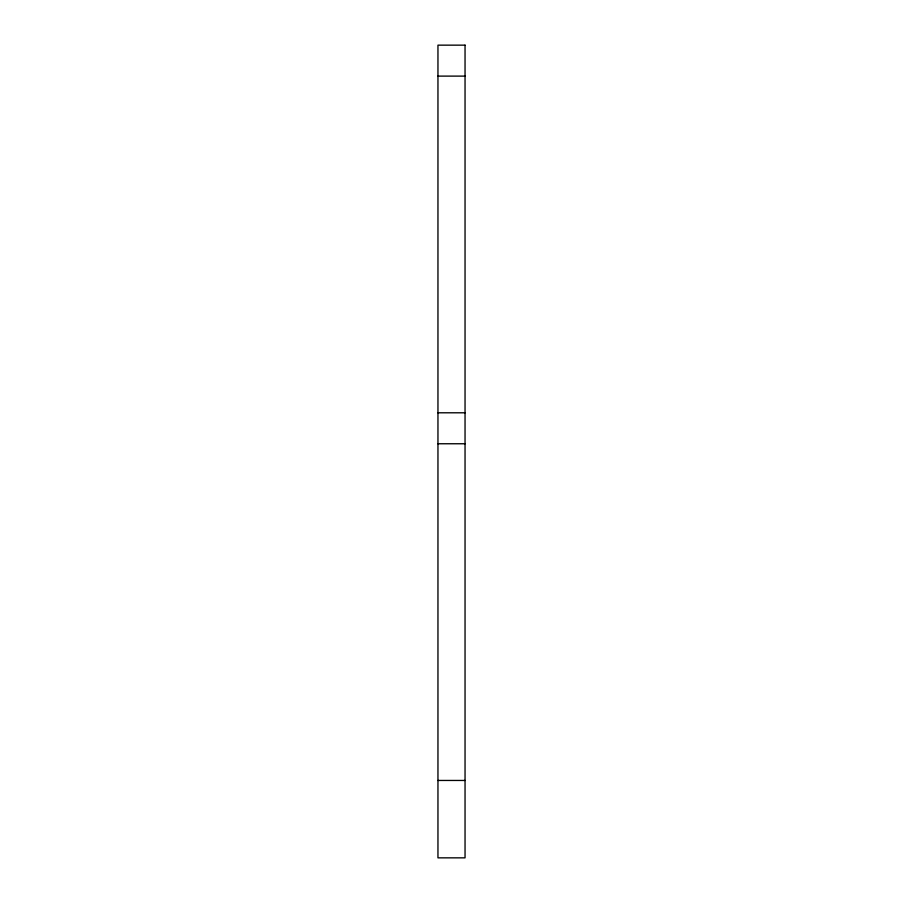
<?xml version="1.0" encoding="UTF-8"?>
<svg xmlns="http://www.w3.org/2000/svg" width="903" height="903" viewBox="0 0 903 903"><rect width="100%" height="100%" fill="white"/><g stroke="black" fill="none" stroke-linecap="round" stroke-linejoin="round"><path stroke-width="1.35" d="M437.955 76.112L465.045 76.112M437.955 412.795L465.045 412.795M437.955 443.757L465.045 443.757M437.955 780.452L465.045 780.452M465.045 45.15L437.955 45.15L437.955 857.85L465.045 857.85L465.045 45.15"/></g></svg>
